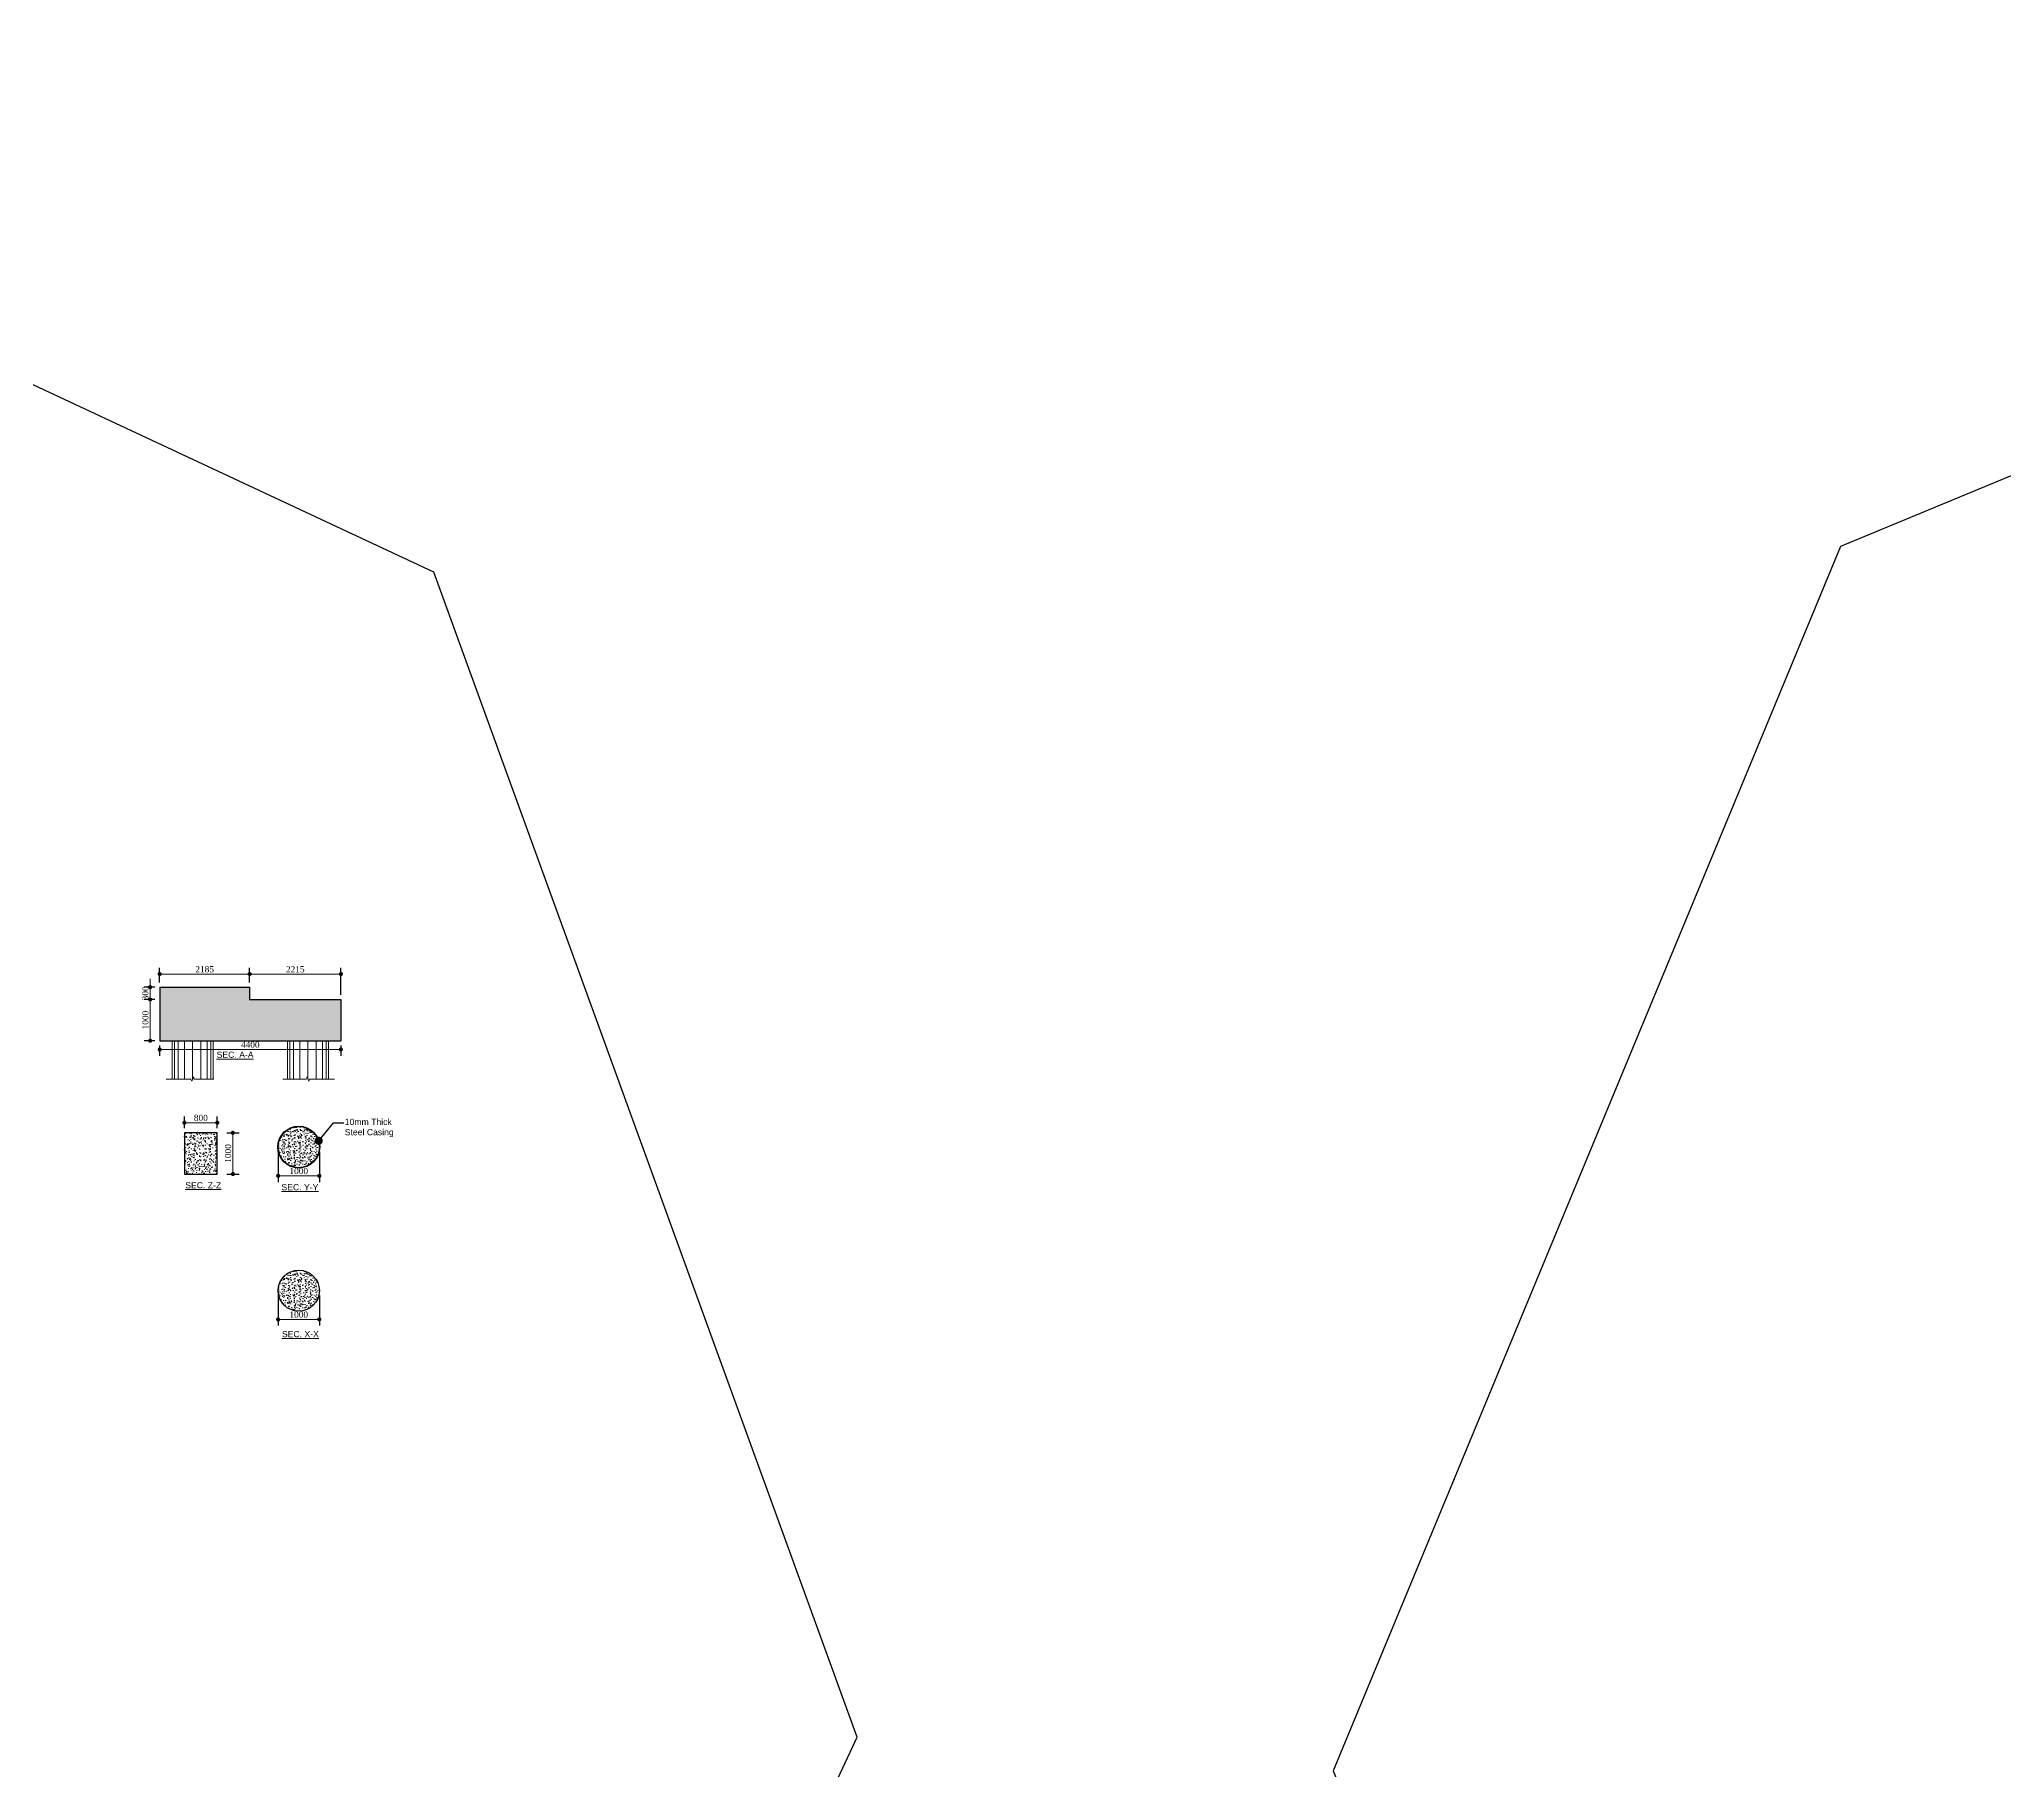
# Model space of a CAD drawing. Header units: millimetres. Extents: x -452357 to 35267, y 81803 to 461763.
# Drawn here: x -254078 to -206361, y 293306 to 335349 of the extents above; entities that cross this region are included whole.
import ezdxf

# ---------------------------------------------------------------- set-up
doc = ezdxf.new("R2010")
doc.units = ezdxf.units.MM
doc.header["$PDMODE"] = 2
doc.layers.get('Defpoints').update_dxf_attribs({"lineweight": 13})
for name, color, linetype, lineweight in [('Abutment W Line', 30, 'Continuous', 18), ('Dimision', 96, 'Continuous', 18), ('hatch', 65, 'Continuous', 15), ('Hatching', 65, 'Continuous', 20), ('Pile', 11, 'Continuous', 15), ('Text', 7, 'Continuous', 15)]:
    doc.layers.add(name, color=color, linetype=linetype, lineweight=lineweight)
doc.layers.add('Pire Line', color=11, linetype='Continuous')
doc.styles.add('ROMANS', font='arial.ttf', dxfattribs={"height": 200})
doc.styles.get("Standard").update_dxf_attribs({"font": 'times.ttf'})
doc.linetypes.add('BATTING', pattern='A,0.00254,-2.54,[134,ltypeshp.shx,S=2.54,R=0,X=-2.54,Y=0],-5.08,[134,ltypeshp.shx,S=2.54,R=180,X=2.54,Y=0],-2.54', length=10.16254)
doc.dimstyles.new('ISO-25', dxfattribs={"dimtxt": 175, "dimasz": 100, "dimexe": 65, "dimexo": 115.625, "dimgap": 40, "dimtad": 1, "dimtoh": 1, "dimdec": 0, "dimtxsty": 'Standard', "dimblk": 'DOT', "dimcen": 300, "dimclrd": 256, "dimclre": 256, "dimclrt": 256, "dimadec": 0, "dimazin": 0, "dimtfac": 1, "dimtdec": 0, "dimtix": 1, "dimtmove": 0, "dimatfit": 3, "dimldrblk": 'DOT', "dimfxl": 75, "dimlwd": -1, "dimarcsym": 0})

# ---------------------------------------------------------------- blocks, each defined once
blk = doc.blocks.new('_Dot')
at = {"color": 0, "linetype": 'ByBlock', "lineweight": -2}
blk.add_line((-0.5, 0), (-1, 0), dxfattribs=at)
at = {"color": 0, "linetype": 'ByBlock', "const_width": 0.5}
blk.add_lwpolyline([(-0.25, 0, 1), (0.25, 0, 1)], format="xyb", close=True, dxfattribs=at)
blk = doc.blocks.new('*D403')
at = {"layer": 'Defpoints', "color": 0, "ltscale": 3, "transparency": 16777216}
for p in [(-249640, 308795), (-249640, 307795), (-249378, 307795)]:
    blk.add_point(p, dxfattribs=at)
at = {"layer": 'Dimision', "color": 1, "lineweight": -2, "ltscale": 3, "transparency": 16777216}
for p, q in [((-249525, 308795), (-249228, 308795)), ((-249525, 307795), (-249228, 307795))]:
    blk.add_line(p, q, dxfattribs=at)
at = {"layer": 'Dimision', "ltscale": 3, "transparency": 16777216}
blk.add_line((-249378, 308695), (-249378, 307895), dxfattribs=at)
at = {"layer": 'Dimision', "ltscale": 3, "transparency": 16777216, "xscale": 100, "yscale": 100, "zscale": 100}
for p, rotation in [((-249378, 308795), 90), ((-249378, 307795), 270)]:
    blk.add_blockref('_Dot', p, dxfattribs=dict(at, rotation=rotation))
at = {"layer": 'Dimision', "ltscale": 3, "transparency": 16777216, "insert": (-249494, 308295), "char_height": 150, "attachment_point": 5, "rotation": 90}
blk.add_mtext('1000', dxfattribs=at)
blk = doc.blocks.new('*D452')
at = {"layer": 'Defpoints', "color": 0, "ltscale": 3, "transparency": 16777216}
for p in [(-250556, 309041), (-250556, 308795), (-249756, 308795)]:
    blk.add_point(p, dxfattribs=at)
at = {"layer": 'Dimision', "color": 1, "lineweight": -2, "ltscale": 3, "transparency": 16777216}
for p, q in [((-250556, 308911), (-250556, 309191)), ((-249756, 308911), (-249756, 309191))]:
    blk.add_line(p, q, dxfattribs=at)
at = {"layer": 'Dimision', "ltscale": 3, "transparency": 16777216}
blk.add_line((-249856, 309041), (-250456, 309041), dxfattribs=at)
at = {"layer": 'Dimision', "ltscale": 3, "transparency": 16777216, "xscale": 100, "yscale": 100, "zscale": 100, "rotation": 180}
blk.add_blockref('_Dot', (-250556, 309041), dxfattribs=at)
at = {"layer": 'Dimision', "ltscale": 3, "transparency": 16777216, "xscale": 100, "yscale": 100, "zscale": 100}
blk.add_blockref('_Dot', (-249756, 309041), dxfattribs=at)
at = {"layer": 'Dimision', "ltscale": 3, "transparency": 16777216, "insert": (-250156, 309157), "char_height": 150, "attachment_point": 5}
blk.add_mtext('800', dxfattribs=at)
blk = doc.blocks.new('*D409')
at = {"layer": 'Defpoints', "color": 0, "ltscale": 3, "transparency": 16777216}
for p in [(-248279, 304962), (-247279, 304962), (-248279, 304265)]:
    blk.add_point(p, dxfattribs=at)
at = {"layer": 'Dimision', "color": 1, "lineweight": -2, "ltscale": 3, "transparency": 16777216}
for p, q in [((-248279, 304847), (-248279, 304115)), ((-247279, 304847), (-247279, 304115))]:
    blk.add_line(p, q, dxfattribs=at)
at = {"layer": 'Dimision', "ltscale": 3, "transparency": 16777216}
blk.add_line((-247379, 304265), (-248179, 304265), dxfattribs=at)
at = {"layer": 'Dimision', "ltscale": 3, "transparency": 16777216, "xscale": 100, "yscale": 100, "zscale": 100, "rotation": 180}
blk.add_blockref('_Dot', (-248279, 304265), dxfattribs=at)
at = {"layer": 'Dimision', "ltscale": 3, "transparency": 16777216, "xscale": 100, "yscale": 100, "zscale": 100}
blk.add_blockref('_Dot', (-247279, 304265), dxfattribs=at)
at = {"layer": 'Dimision', "ltscale": 3, "transparency": 16777216, "insert": (-247779, 304381), "char_height": 150, "attachment_point": 5}
blk.add_mtext('1000', dxfattribs=at)
blk = doc.blocks.new('*D341')
at = {"layer": 'Defpoints', "color": 0, "ltscale": 3, "transparency": 16777216}
for p in [(-248279, 308449), (-247279, 308449), (-248279, 307751)]:
    blk.add_point(p, dxfattribs=at)
at = {"layer": 'Dimision', "color": 1, "lineweight": -2, "ltscale": 3, "transparency": 16777216}
for p, q in [((-248279, 308333), (-248279, 307601)), ((-247279, 308333), (-247279, 307601))]:
    blk.add_line(p, q, dxfattribs=at)
at = {"layer": 'Dimision', "ltscale": 3, "transparency": 16777216}
blk.add_line((-247379, 307751), (-248179, 307751), dxfattribs=at)
at = {"layer": 'Dimision', "ltscale": 3, "transparency": 16777216, "xscale": 100, "yscale": 100, "zscale": 100, "rotation": 180}
blk.add_blockref('_Dot', (-248279, 307751), dxfattribs=at)
at = {"layer": 'Dimision', "ltscale": 3, "transparency": 16777216, "xscale": 100, "yscale": 100, "zscale": 100}
blk.add_blockref('_Dot', (-247279, 307751), dxfattribs=at)
at = {"layer": 'Dimision', "ltscale": 3, "transparency": 16777216, "insert": (-247779, 307867), "char_height": 150, "attachment_point": 5}
blk.add_mtext('1000', dxfattribs=at)
blk = doc.blocks.new('*D431')
at = {"layer": 'Defpoints', "color": 0, "ltscale": 3, "transparency": 16777216}
for p in [(-248971, 312651), (-251156, 312333), (-248971, 312333)]:
    blk.add_point(p, dxfattribs=at)
at = {"layer": 'Dimision', "color": 1, "lineweight": -2, "ltscale": 3, "transparency": 16777216}
for p, q in [((-251156, 312449), (-251156, 312801)), ((-248971, 312449), (-248971, 312801))]:
    blk.add_line(p, q, dxfattribs=at)
at = {"layer": 'Dimision', "ltscale": 3, "transparency": 16777216}
blk.add_line((-251056, 312651), (-249071, 312651), dxfattribs=at)
at = {"layer": 'Dimision', "ltscale": 3, "transparency": 16777216, "xscale": 100, "yscale": 100, "zscale": 100, "rotation": 180}
blk.add_blockref('_Dot', (-251156, 312651), dxfattribs=at)
at = {"layer": 'Dimision', "ltscale": 3, "transparency": 16777216, "xscale": 100, "yscale": 100, "zscale": 100}
blk.add_blockref('_Dot', (-248971, 312651), dxfattribs=at)
at = {"layer": 'Dimision', "ltscale": 3, "transparency": 16777216, "insert": (-250063, 312767), "char_height": 150, "attachment_point": 5}
blk.add_mtext('2185', dxfattribs=at)
blk = doc.blocks.new('*D432')
at = {"layer": 'Defpoints', "color": 0, "ltscale": 3, "transparency": 16777216}
for p in [(-246756, 312651), (-248971, 312333), (-246756, 312033)]:
    blk.add_point(p, dxfattribs=at)
at = {"layer": 'Dimision', "color": 1, "lineweight": -2, "ltscale": 3, "transparency": 16777216}
for p, q in [((-248971, 312449), (-248971, 312801)), ((-246756, 312149), (-246756, 312801))]:
    blk.add_line(p, q, dxfattribs=at)
at = {"layer": 'Dimision', "ltscale": 3, "transparency": 16777216}
blk.add_line((-248871, 312651), (-246856, 312651), dxfattribs=at)
at = {"layer": 'Dimision', "ltscale": 3, "transparency": 16777216, "xscale": 100, "yscale": 100, "zscale": 100, "rotation": 180}
blk.add_blockref('_Dot', (-248971, 312651), dxfattribs=at)
at = {"layer": 'Dimision', "ltscale": 3, "transparency": 16777216, "xscale": 100, "yscale": 100, "zscale": 100}
blk.add_blockref('_Dot', (-246756, 312651), dxfattribs=at)
at = {"layer": 'Dimision', "ltscale": 3, "transparency": 16777216, "insert": (-247863, 312767), "char_height": 150, "attachment_point": 5}
blk.add_mtext('2215', dxfattribs=at)
blk = doc.blocks.new('*D433')
at = {"layer": 'Defpoints', "color": 0, "ltscale": 3, "transparency": 16777216}
for p in [(-251156, 312333), (-251385, 312033), (-251156, 312033)]:
    blk.add_point(p, dxfattribs=at)
at = {"layer": 'Dimision', "color": 1, "lineweight": -2, "ltscale": 3, "transparency": 16777216}
for p, q in [((-251271, 312333), (-251535, 312333)), ((-251271, 312033), (-251535, 312033))]:
    blk.add_line(p, q, dxfattribs=at)
at = {"layer": 'Dimision', "ltscale": 3, "transparency": 16777216}
for p, q in [((-251385, 312433), (-251385, 312533)), ((-251385, 312333), (-251385, 312033)), ((-251385, 311933), (-251385, 311833))]:
    blk.add_line(p, q, dxfattribs=at)
at = {"layer": 'Dimision', "ltscale": 3, "transparency": 16777216, "xscale": 100, "yscale": 100, "zscale": 100}
for p, rotation in [((-251385, 312333), 270), ((-251385, 312033), 90)]:
    blk.add_blockref('_Dot', p, dxfattribs=dict(at, rotation=rotation))
at = {"layer": 'Dimision', "ltscale": 3, "transparency": 16777216, "insert": (-251502, 312183), "char_height": 150, "attachment_point": 5, "rotation": 90}
blk.add_mtext('300', dxfattribs=at)
blk = doc.blocks.new('*D434')
at = {"layer": 'Defpoints', "color": 0, "ltscale": 0.25, "transparency": 16777216}
for p in [(-251156, 312033), (-251385, 311033), (-251156, 311033)]:
    blk.add_point(p, dxfattribs=at)
at = {"layer": 'Dimision', "color": 1, "lineweight": -2, "ltscale": 0.25, "transparency": 16777216}
for p, q in [((-251271, 312033), (-251535, 312033)), ((-251271, 311033), (-251535, 311033))]:
    blk.add_line(p, q, dxfattribs=at)
at = {"layer": 'Dimision', "ltscale": 0.25, "transparency": 16777216}
blk.add_line((-251385, 311933), (-251385, 311133), dxfattribs=at)
at = {"layer": 'Dimision', "ltscale": 0.25, "transparency": 16777216, "xscale": 100, "yscale": 100, "zscale": 100}
for p, rotation in [((-251385, 312033), 90), ((-251385, 311033), 270)]:
    blk.add_blockref('_Dot', p, dxfattribs=dict(at, rotation=rotation))
at = {"layer": 'Dimision', "ltscale": 0.25, "transparency": 16777216, "insert": (-251502, 311533), "char_height": 150, "attachment_point": 5, "rotation": 90}
blk.add_mtext('1000', dxfattribs=at)
blk = doc.blocks.new('*D435')
at = {"layer": 'Defpoints', "color": 0, "ltscale": 0.25, "transparency": 16777216}
for p in [(-251156, 311033), (-246756, 311033), (-246756, 310818)]:
    blk.add_point(p, dxfattribs=at)
at = {"layer": 'Dimision', "color": 1, "lineweight": -2, "ltscale": 0.25, "transparency": 16777216}
for p, q in [((-251156, 310917), (-251156, 310668)), ((-246756, 310917), (-246756, 310668))]:
    blk.add_line(p, q, dxfattribs=at)
at = {"layer": 'Dimision', "ltscale": 0.25, "transparency": 16777216}
blk.add_line((-251056, 310818), (-246856, 310818), dxfattribs=at)
at = {"layer": 'Dimision', "ltscale": 0.25, "transparency": 16777216, "xscale": 100, "yscale": 100, "zscale": 100, "rotation": 180}
blk.add_blockref('_Dot', (-251156, 310818), dxfattribs=at)
at = {"layer": 'Dimision', "ltscale": 0.25, "transparency": 16777216, "xscale": 100, "yscale": 100, "zscale": 100}
blk.add_blockref('_Dot', (-246756, 310818), dxfattribs=at)
at = {"layer": 'Dimision', "ltscale": 0.25, "transparency": 16777216, "insert": (-248956, 310934), "char_height": 150, "attachment_point": 5}
blk.add_mtext('4400', dxfattribs=at)

msp = doc.modelspace()

# ---------------------------------------------------------------- hatches: boundary and pattern name
at = {"layer": 'Hatching', "ltscale": 0.25}
h = msp.add_hatch(dxfattribs=at)
h.set_pattern_fill('AR-CONC', color=256, style=0)
h.set_pattern_definition([(50, (103331.51, 192071.66), (182.18467, -15.939086), [19.05, -209.55]), (355, (103331.51, 192071.66), (-35.24342, 191.056845), [15.24, -167.64058]), (100.451445, (103346.7, 192070.33), (146.94125, 175.11775), [16.19001, -178.090245]), (46.1842, (103331.5, 192122.46), (271.07904, -42.04233), [28.575, -314.325]), (96.63556, (103354.1, 192118.96), (237.40413, 247.42612), [24.28502, -267.1356]), (351.18415, (103331.5, 192122.46), (237.40413, 247.42612), [22.85997, -251.45973]), (21, (103356.91, 192109.76), (151.61439, -102.2652), [19.05, -209.55]), (326, (103356.91, 192109.76), (61.80203, 184.18797), [15.24, -167.64]), (71.451445, (103369.54, 192101.24), (213.41642, 81.92277), [16.19001, -178.08994]), (37.5, (103331.51, 192071.66), (3.088603, 84.555039), [0, -165.608, 0, -170.18, 0, -168.275]), (7.5, (103331.51, 192071.66), (66.819663, 100.180575), [0, -97.028, 0, -161.798, 0, -64.135]), (327.5, (103274.87, 192071.66), (135.590595, -5.728744), [0, -63.5, 0, -198.12, 0, -262.89]), (317.5, (103249.47, 192071.66), (148.12918, 25.42649), [0, -82.55, 0, -131.572, 0, -186.69])])
h.paths.add_polyline_path([(-251155.6, 312333), (-251155.6, 311033), (-246755.6, 311033), (-246755.6, 312033), (-248970.6, 312033), (-248970.6, 312333)])
at = {"layer": 'Hatching', "ltscale": 5}
h = msp.add_hatch(dxfattribs=at)
h.set_pattern_fill('AR-CONC', color=256, style=0)
h.set_pattern_definition([(50, (99875.38, 183494.89), (182.18467, -15.939086), [19.05, -209.55]), (355, (99875.38, 183494.89), (-35.24283, 191.05664), [15.24, -167.64]), (100.451, (99890.57, 183493.56), (146.9425, 175.11669), [16.19, -178.09]), (46.1842, (99875.38, 183545.7), (271.07904, -42.04233), [28.575, -314.325]), (96.6356, (99897.97, 183542.19), (237.40423, 247.42556), [24.285, -267.135]), (351.184, (99875.38, 183545.7), (237.4046, 247.42512), [22.86, -251.46]), (21, (99900.78, 183532.99), (151.61488, -102.26552), [19.05, -209.55]), (326, (99900.78, 183532.99), (61.80203, 184.18797), [15.24, -167.64]), (71.4514, (99913.42, 183524.47), (213.41649, 81.92286), [16.19, -178.09]), (37.5, (99875.384, 183494.89), (3.088603, 84.555039), [0, -165.608, 0, -170.18, 0, -168.275]), (7.5, (99875.38, 183494.89), (66.819663, 100.180575), [0, -97.028, 0, -161.798, 0, -64.135]), (327.5, (99818.74, 183494.89), (135.590595, -5.728744), [0, -63.5, 0, -198.12, 0, -262.89]), (317.5, (99793.34, 183494.89), (148.12918, 25.42649), [0, -82.55, 0, -131.572, 0, -186.69])])
h.paths.add_polyline_path([(-249756, 308795), (-250556, 308795), (-250556, 307795), (-249756, 307795)])
at = {"layer": 'Hatching', "ltscale": 0.25}
h = msp.add_hatch(dxfattribs=at)
h.set_pattern_fill('AR-CONC', color=256, style=0)
h.set_pattern_definition([(50, (97797.81, 184269.64), (182.18467, -15.939086), [19.05, -209.55]), (355, (97797.81, 184269.64), (-35.24342, 191.05685), [15.24, -167.64058]), (100.451445, (97813, 184268.31), (146.94125, 175.11775), [16.19001, -178.09024]), (46.1842, (97797.81, 184320.44), (271.07904, -42.04233), [28.575, -314.325]), (96.63556, (97820.4, 184316.94), (237.40413, 247.42612), [24.28502, -267.1356]), (351.18415, (97797.8, 184320.44), (237.40413, 247.42612), [22.85997, -251.45973]), (21, (97823.21, 184307.74), (151.61439, -102.2652), [19.05, -209.55]), (326, (97823.21, 184307.74), (61.80203, 184.18797), [15.24, -167.64]), (71.451445, (97835.85, 184299.22), (213.41642, 81.92277), [16.19001, -178.08994]), (37.5, (97797.814, 184269.64), (3.088603, 84.555039), [0, -165.608, 0, -170.18, 0, -168.275]), (7.5, (97797.81, 184269.64), (66.819663, 100.180575), [0, -97.028, 0, -161.798, 0, -64.135]), (327.5, (97741.17, 184269.64), (135.590595, -5.728744), [0, -63.5, 0, -198.12, 0, -262.89]), (317.5, (97715.77, 184269.64), (148.12918, 25.42649), [0, -82.55, 0, -131.572, 0, -186.69])])
edge = h.paths.add_edge_path()
edge.add_arc((-247778.6, 308448.6), 500, 0, 360)
h = msp.add_hatch(dxfattribs=at)
h.set_pattern_fill('AR-CONC', color=256, style=0)
h.set_pattern_definition([(50, (97797.81, 180783.33), (182.18467, -15.939086), [19.05, -209.55]), (355, (97797.81, 180783.33), (-35.24342, 191.05685), [15.24, -167.64058]), (100.451445, (97813, 180782), (146.94125, 175.11775), [16.19001, -178.09024]), (46.1842, (97797.81, 180834.13), (271.07904, -42.04233), [28.575, -314.325]), (96.63556, (97820.4, 180830.63), (237.40413, 247.42612), [24.28502, -267.1356]), (351.18415, (97797.8, 180834.13), (237.40413, 247.42612), [22.85997, -251.45973]), (21, (97823.21, 180821.43), (151.61439, -102.2652), [19.05, -209.55]), (326, (97823.21, 180821.43), (61.80203, 184.18797), [15.24, -167.64]), (71.451445, (97835.85, 180812.9), (213.41642, 81.92277), [16.19001, -178.08994]), (37.5, (97797.814, 180783.33), (3.088603, 84.555039), [0, -165.608, 0, -170.18, 0, -168.275]), (7.5, (97797.81, 180783.33), (66.819663, 100.180575), [0, -97.028, 0, -161.798, 0, -64.135]), (327.5, (97741.17, 180783.33), (135.590595, -5.728744), [0, -63.5, 0, -198.12, 0, -262.89]), (317.5, (97715.77, 180783.33), (148.12918, 25.42649), [0, -82.55, 0, -131.572, 0, -186.69])])
edge = h.paths.add_edge_path()
edge.add_arc((-247778.6, 304962.3), 500, 0, 360)

# ---------------------------------------------------------------- linework, layer by layer
at = {"layer": 'Abutment W Line'}
for points in [[(-249841.7, 310101.9), (-250315.1, 310101.9), (-250335.3, 310157.6), (-250375.8, 310046.3), (-250396.1, 310101.9), (-251000.2, 310101.9)], [(-248169.4, 310101.9), (-247596.1, 310101.9), (-247575.8, 310157.6), (-247535.3, 310046.3), (-247515.1, 310101.9), (-246910.9, 310101.9)]]:
    msp.add_lwpolyline(points, dxfattribs=at)
at = {"layer": 'hatch', "ltscale": 3}
for p, q in [((-250796, 310101.9), (-250796, 311033)), ((-250705.6, 310101.9), (-250705.6, 311033)), ((-250705.6, 310101.9), (-250705.6, 311033)), ((-250555.6, 310101.9), (-250555.6, 311033)), ((-250355.6, 310101.9), (-250355.6, 311033)), ((-250355.6, 310101.9), (-250355.6, 311033)), ((-250355.6, 310101.9), (-250355.6, 311033)), ((-250355.6, 310101.9), (-250355.6, 311033)), ((-250155.6, 310101.9), (-250155.6, 311033)), ((-250005.6, 310101.9), (-250005.6, 311033)), ((-250005.6, 310101.9), (-250005.6, 311033)), ((-249915.2, 310101.9), (-249915.2, 311033)), ((-247996, 310101.9), (-247996, 311033)), ((-247905.6, 310101.9), (-247905.6, 311033)), ((-247905.6, 310101.9), (-247905.6, 311033)), ((-247755.6, 310101.9), (-247755.6, 311033)), ((-247555.6, 310101.9), (-247555.6, 311033)), ((-247555.6, 310101.9), (-247555.6, 311033)), ((-247555.6, 310101.9), (-247555.6, 311033)), ((-247555.6, 310101.9), (-247555.6, 311033)), ((-247355.6, 310101.9), (-247355.6, 311033)), ((-247205.6, 310101.9), (-247205.6, 311033)), ((-247205.6, 310101.9), (-247205.6, 311033)), ((-247115.2, 310101.9), (-247115.2, 311033))]:
    msp.add_line(p, q, dxfattribs=at)
at = {"layer": 'Pile', "ltscale": 3}
for points in [[(-250855.6, 311033), (-250855.6, 310101.9)], [(-249855.6, 311033), (-249855.6, 310101.9)], [(-248055.6, 311033), (-248055.6, 310101.9)], [(-247055.6, 311033), (-247055.6, 310101.9)]]:
    msp.add_lwpolyline(points, dxfattribs=at)
at = {"layer": 'Pire Line', "ltscale": 3}
for p, q in [((-251155.6, 312333), (-248970.6, 312333)), ((-251155.6, 312333), (-251155.6, 311033)), ((-248970.6, 312333), (-248970.6, 312033)), ((-248970.6, 312033), (-246755.6, 312033)), ((-246755.6, 312033), (-246755.6, 311033)), ((-251155.6, 311033), (-246755.6, 311033))]:
    msp.add_line(p, q, dxfattribs=at)
at = {"layer": 'Pire Line', "color": 2, "linetype": 'BATTING', "ltscale": 150}
for points in [[(-246968.6, 266846), (-234224.6, 294117.6), (-244497.1, 322412.9), (-271768.7, 335157), (-300064.1, 324884.4), (-312808.1, 297612.8), (-302535.6, 269317.5), (-275264, 256573.4)], [(-138579.4, 293306.2), (-150893.5, 323035.1), (-180622.4, 335349.2), (-210351.3, 323035.1), (-222665.4, 293306.2), (-210351.3, 263577.2), (-180622.4, 251263.1), (-150893.5, 263577.2)]]:
    msp.add_lwpolyline(points, close=True, dxfattribs=at)
at = {"layer": 'Pire Line', "ltscale": 3}
msp.add_lwpolyline([(-250556, 308795), (-250556, 307795), (-249756, 307795), (-249756, 308795)], close=True, dxfattribs=at)
for centre, radius in [((-247778.6, 308448.6), 507.5), ((-247778.6, 308448.6), 505), ((-247778.6, 308448.6), 502.5), ((-247778.6, 308448.6), 500), ((-247778.6, 304962.3), 500)]:
    msp.add_circle(centre, radius, dxfattribs=at)

# ---------------------------------------------------------------- texts
at = {"layer": 'Text', "style": 'ROMANS'}
for s, p in [('%%USEC. A-A', (-249772, 310616.8)), ('%%USEC. Z-Z', (-250533.3, 307447)), ('%%USEC. Y-Y', (-248198.9, 307400)), ('%%USEC. X-X', (-248187.1, 303833))]:
    msp.add_text(s, height=150, dxfattribs=at).set_placement(p)
at = {"layer": 'Text', "insert": (-246661.6, 309136.3), "char_height": 150, "width": 1535.681, "attachment_point": 1, "style": 'ROMANS'}
msp.add_mtext('10mm Thick Steel Casing', dxfattribs=at)

# ---------------------------------------------------------------- dimensions: what is measured, and where the dimension line sits
at = {"layer": 'Dimision', "ltscale": 3}
for base, p1, p2, picture, middle in [((-248970.6, 312650.6), (-251155.6, 312333), (-248970.6, 312333), '*D431', (-250063.1, 312766.9)), ((-246755.6, 312650.6), (-248970.6, 312333), (-246755.6, 312033), '*D432', (-247863.1, 312766.9)), ((-250556, 309041.1), (-249756, 308795), (-250556, 308795), '*D452', (-250156, 309157.4)), ((-248278.6, 307751.1), (-247278.6, 308448.6), (-248278.6, 308448.6), '*D341', (-247778.6, 307867.4)), ((-248278.6, 304264.8), (-247278.6, 304962.3), (-248278.6, 304962.3), '*D409', (-247778.6, 304381.1))]:
    dim = msp.add_linear_dim(base=base, p1=p1, p2=p2, dimstyle='ISO-25', override={"dimtxt": 150, "dimexe": 150, "dimclre": 1}, dxfattribs=at)
    dim.commit()
    dim.dimension.update_dxf_attribs({"geometry": picture, "text_midpoint": middle})
for base, p1, p2, picture, middle in [((-251385.4, 312033), (-251155.6, 312333), (-251155.6, 312033), '*D433', (-251501.7, 312183)), ((-249378.2, 307795), (-249640.3, 308795), (-249640.3, 307795), '*D403', (-249494.5, 308295))]:
    dim = msp.add_linear_dim(base=base, p1=p1, p2=p2, angle=90, dimstyle='ISO-25', override={"dimtxt": 150, "dimexe": 150, "dimclre": 1}, dxfattribs=at)
    dim.commit()
    dim.dimension.update_dxf_attribs({"geometry": picture, "text_midpoint": middle})
at = {"layer": 'Dimision', "ltscale": 0.25}
dim = msp.add_linear_dim(base=(-251385.4, 311033), p1=(-251155.6, 312033), p2=(-251155.6, 311033), angle=90, dimstyle='ISO-25', override={"dimtxt": 150, "dimexe": 150, "dimclre": 1, "dimtmove": 1}, dxfattribs=at)
dim.commit()
dim.dimension.update_dxf_attribs({"geometry": '*D434', "text_midpoint": (-251501.7, 311533)})
dim = msp.add_linear_dim(base=(-246755.6, 310818.2), p1=(-251155.6, 311033), p2=(-246755.6, 311033), dimstyle='ISO-25', override={"dimtxt": 150, "dimexe": 150, "dimclre": 1, "dimtmove": 1}, dxfattribs=at)
dim.commit()
dim.dimension.update_dxf_attribs({"geometry": '*D435', "text_midpoint": (-248955.6, 310934.4)})

# ---------------------------------------------------------------- leaders
at = {"layer": 'Pire Line', "ltscale": 3}
msp.add_leader([(-247295.3, 308601.9), (-246933.9, 309035.4), (-246684.2, 309035.4)], dimstyle='ISO-25', override={"dimasz": 200, "dimgap": 40, "dimtad": 0, "dimfxl": 35, "dimfxlon": 1, "dimarcsym": 2}, dxfattribs=at)

doc.saveas('drawing.dxf')
